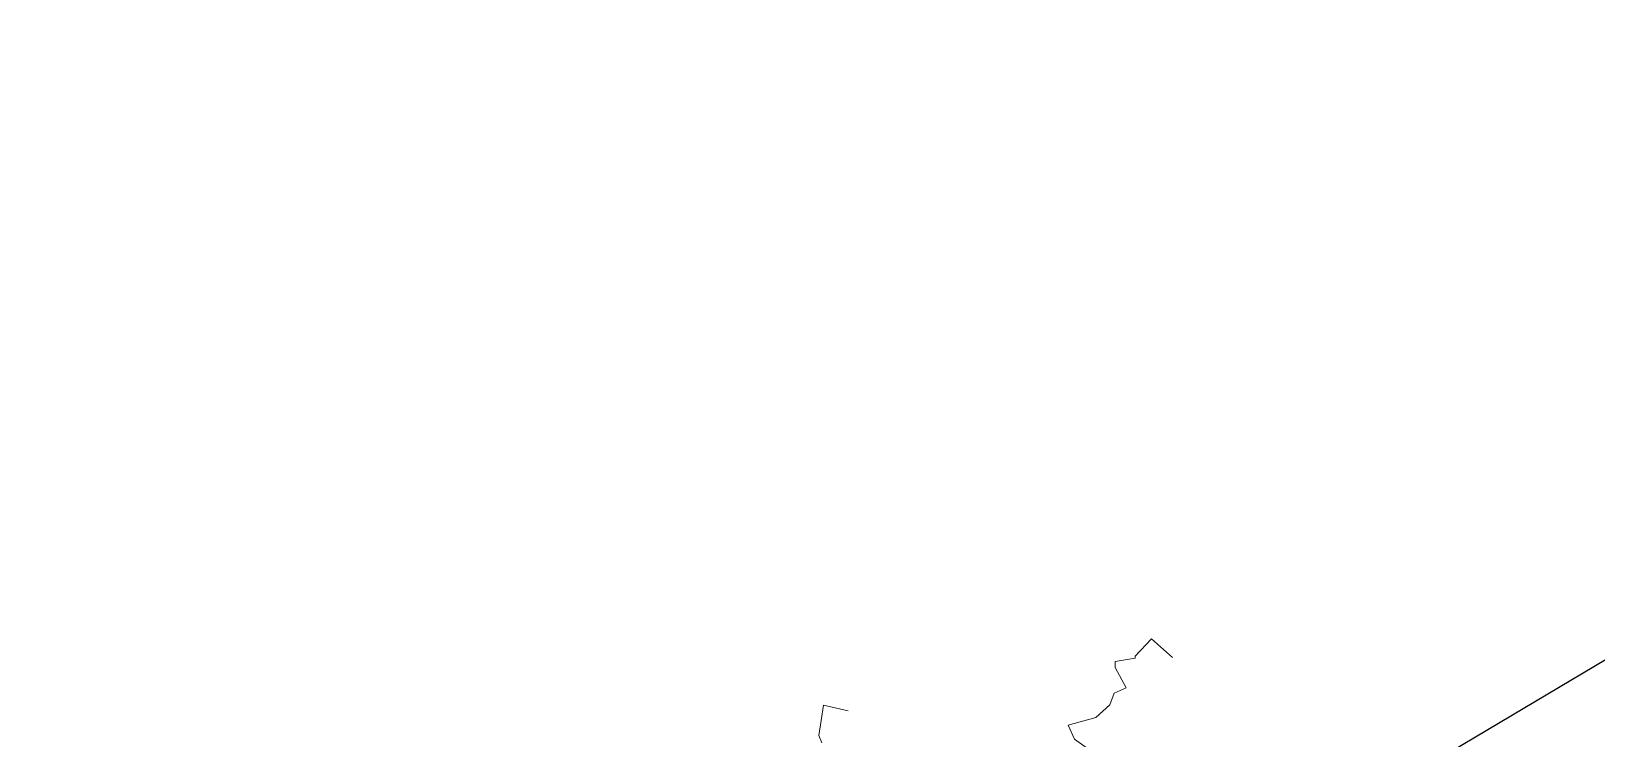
# Model space of a CAD drawing. Extents: x 604418 to 606014, y 1310869 to 1312555.
# Drawn here: x 605717.38 to 605731.24, y 1310998.71 to 1311004.97 of the extents above; entities that cross this region are included whole.
import ezdxf

# ---------------------------------------------------------------- set-up
doc = ezdxf.new("R2010")
doc.units = 0
doc.header["$MEASUREMENT"] = 0
doc.linetypes.add('SUBTERRANEO', pattern=[4.7625, 3.175, -1.5875])
doc.layers.get('0').update_dxf_attribs({"color": 10})
doc.layers.add('0.CARTOGRAFIA', color=8, linetype='Continuous')
doc.layers.add('VPORTS', color=7, linetype='Continuous')
doc.linetypes.add('RAYAXXX', pattern='A,0.8,["XXX",Standard,S=0.08,R=0,X=0,Y=-0.04],-0.22', length=1.02)

# ---------------------------------------------------------------- blocks, each defined once
blk = doc.blocks.new('mmmm')
at = {"color": 57, "lineweight": 5}
for points in [[(579172.231, 1339731.652), (579172.095, 1339731.486), (579172.231, 1339731.365), (579172.246, 1339731.365), (579172.276, 1339731.214), (579172.322, 1339731.214), (579172.473, 1339731.304), (579172.518, 1339731.214), (579172.609, 1339731.183), (579172.709, 1339731.078), (579172.773, 1339730.867), (579172.879, 1339730.92), (579172.963, 1339731.047), (579173.196, 1339731.1), (579173.078, 1339730.987), (579173.229, 1339731.002), (579173.426, 1339731.062), (579173.516, 1339731.289)], [(579172.961, 1339728.985), (579172.906, 1339728.961), (579172.789, 1339728.975), (579172.672, 1339728.989), (579172.709, 1339729.179)]]:
    blk.add_lwpolyline(points, dxfattribs=at)

msp = doc.modelspace()

# ---------------------------------------------------------------- linework, layer by layer
at = {"color": 32}
for centre in [(608436.857, 1313165.534), (608428.875, 1313161.38), (608422.172, 1313155.799)]:
    msp.add_arc(centre, 3435.071, 217.773992, 220.197082, dxfattribs=at)
at = {"color": 7, "linetype": 'SUBTERRANEO'}
for centre in [(608432.826, 1313163.631), (608425.484, 1313158.763)]:
    msp.add_arc(centre, 3435.071, 217.773992, 220.197082, dxfattribs=at)
at = {"layer": 'VPORTS', "color": 251, "linetype": 'RAYAXXX', "ltscale": 10}
msp.add_line((605737.232, 1311002.927), (605691.345, 1310975.67), dxfattribs=at)
msp.add_arc((608417.063, 1313152.584), 3435.071, 217.773992, 220.197082, dxfattribs=at)

# ---------------------------------------------------------------- block references
at = {"layer": '0.CARTOGRAFIA', "color": 7, "linetype": 'Continuous', "xscale": 1.15518419973696, "yscale": 1.15518419973696, "zscale": 1.15518419973696, "rotation": 268.400513415946}
msp.add_blockref('mmmm', (-922631.345, 2022988.051), dxfattribs=at)

doc.saveas('drawing.dxf')
